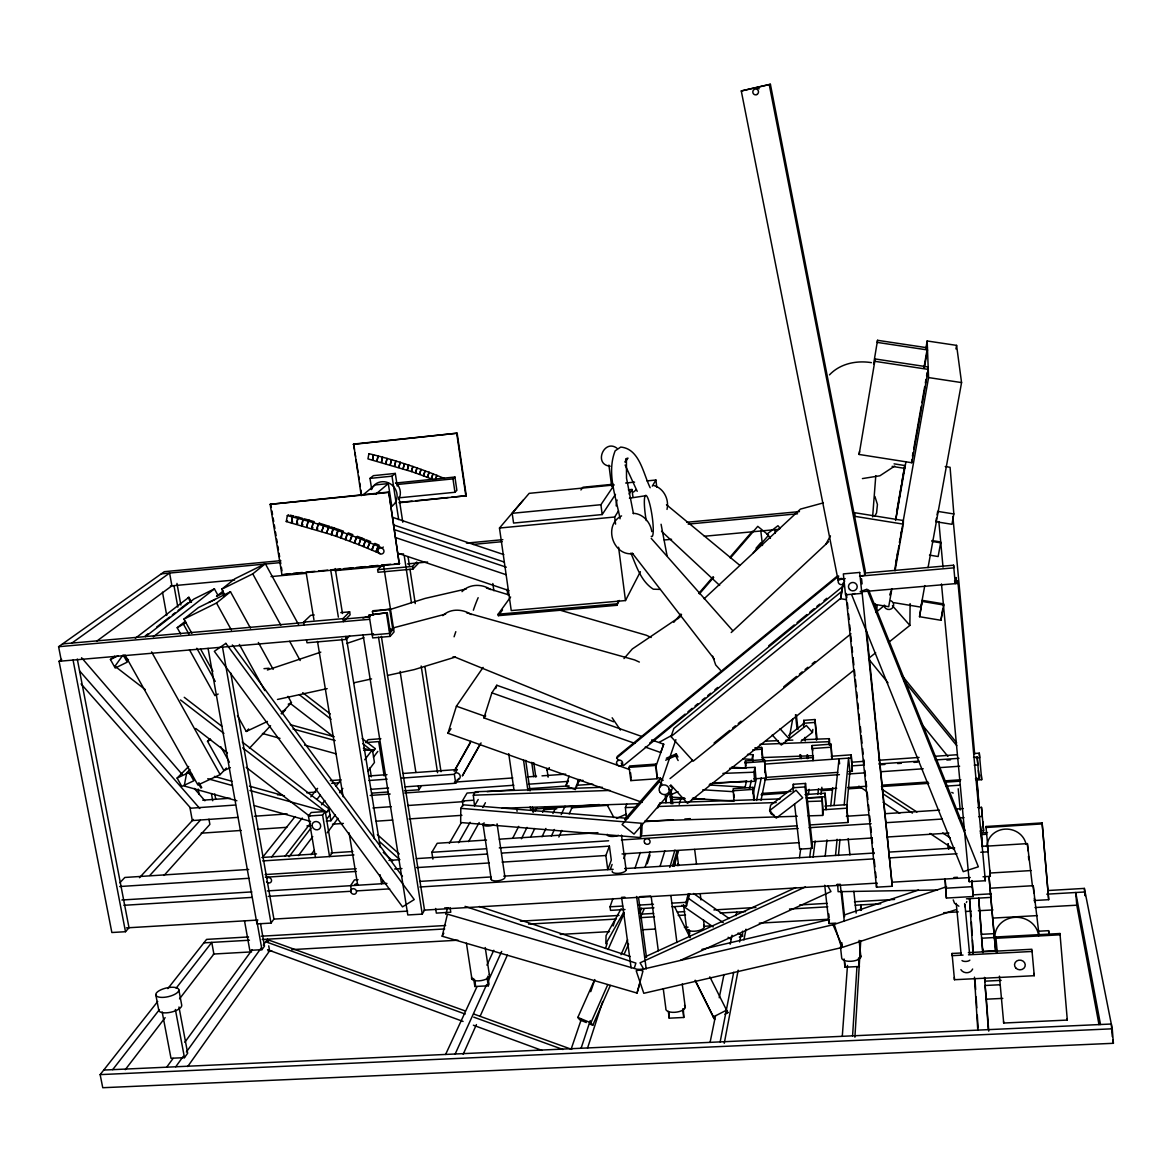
<?xml version="1.0" encoding="UTF-8"?>
<svg xmlns="http://www.w3.org/2000/svg" width="1172" height="1172" viewBox="0 0 1172 1172"><rect width="100%" height="100%" fill="white"/><g stroke="black" fill="none" stroke-linecap="round" stroke-linejoin="round"><path stroke-width="1.5" d="M888.508 642.49L909.882 625.379L910.102 603.624M859.53 451.454L859.12 454.458L911.787 462.735L911.816 459.658M627.753 818.349L462.925 804.798L460.816 808.343L460.655 822.524L640.454 837.555L641.743 833.819L642.124 823.11M903.304 524.148L903.407 520.544L855.106 512.779L854.652 516.31L903.304 524.148L895.056 570.808M895.554 520.5L904.784 465.533L894.075 463.848M845.73 593.135L876.495 887.175L892.288 886.252L866.591 630.873M752.717 761.859L752.922 754.709L747.487 754.387M640.454 837.555L640.967 823.213L460.816 808.343M876.495 887.175L876.671 883.131M854.901 1037.205L860.731 940.94M844.06 958.96L844.968 967.222L859.354 966.475L858.739 958.242M852.586 1035.843L856.952 966.754M860.497 910.38L860.849 904.916L861.42 910.234M876.583 613.146L877.052 606.202L874.678 603.536M842.287 1036.326L847.488 965.42M844.968 967.222L844.734 962.3M667 509.424C669.388 499.448 663.704 488.079 653.463 485.413M872.627 516.881L875.792 475.612M841.569 947.621L834.244 924.474L636.191 970.782L643.794 993.299L841.569 947.621L841.965 942.815M809.867 824.956L847.927 822.466L846.726 804.637L824.854 806.116M848.689 771.601L852.337 771.337L851.194 754.827L831.212 756.262M847.927 822.466L846.726 804.637M852.337 771.337L851.194 754.827M846.814 806.688L849.964 771.513L848.543 758.108L844.192 804.812M838.449 855.531L839.958 839.416M865.2 573.02L953.598 565.212L953.788 567.849L859.516 576.155L864.921 575.232L865.302 571.233L770.4 84.281L741.275 90.962L838.039 579.891L845.217 578.646M835.841 923.14L828.956 923.521L829.234 920.753M835.519 855.428L837.101 839.255M834.098 805.486L839.049 758.797L839.592 763.807M825.191 856.087L826.978 839.899M830.758 805.721L832.735 787.745M825.132 793.21L826.114 809.574L825.132 793.21L804.974 794.587M831.007 744.161L831.944 759.295L831.007 744.161L812.137 745.538L813.031 760.657L813.471 757.537M808.167 815.888L822.671 815.419L823.11 811.8L822.099 797.487L807.493 797.971M822.671 815.419L822.099 797.487M829.19 745.04L829.337 738.668L801.97 739.737M813.134 857.113L815.155 840.998M820.971 794.44L821.865 787.276M928.165 366.968L875.191 358.969L874.898 361.328L928.268 369.4L911.787 462.735M927.433 347.791L877.535 340.305L877.271 342.4L927.506 349.945L924.342 367.92M794.557 804.021L799.656 849.129L811.859 848.367L812.343 844.587L805.53 783.423L793.298 784.273L793.136 791.393M809.735 857.04L810.892 848.059M817.866 794.103L818.569 788.712M845.979 599.595L840.632 598.702L842.697 585.707M799.451 857.684L800.725 848.704M808.372 794.763L809.134 789.357M838.039 579.891L838.625 575.877M801.033 741.275L812.43 732.412L812.87 729.438M811.859 848.367L805.003 786.939L805.53 783.423M816.474 740.133L814.965 719.52L803.772 720.355L803.684 726.83M873.623 363.935L877.535 340.305M859.12 454.458L875.191 358.969M840.632 598.702L843.371 582.587M896.624 511.988L901.327 485.193M901.957 481.619L904.784 465.533M895.848 519.211L905.971 461.607M925.895 348.172L927.169 340.979L956.586 345.374L961.567 382.585L928.048 567.614M923.976 367.451L926.803 351.366M912.446 456.098L913.076 452.538M913.706 448.964L921.251 406.186M921.881 402.626L924.708 386.584M925.338 383.01L925.968 379.45M926.598 375.89L927.228 372.315M332.379 533.685L331.295 534.637L286.276 521.555L287.33 515.636L288.532 514.728M890.207 594.658L890.852 591.069M895.921 562.37L896.551 558.78M897.195 555.191L897.825 551.602M899.407 542.636L900.037 539.047M900.682 535.457L901.312 531.868M902.894 522.888L928.576 377.574L927.169 340.979M890.178 595.391L890.808 591.831M894.895 568.669L898.997 545.493M899.627 541.933L902.455 525.891M891.892 588.754L888.713 606.7L874.473 604.327M292.692 521.936L291.462 522.859L292.546 516.955L293.776 516.046L290.26 515.167M955.942 348.948L956.586 345.374M772.231 734.961L781.314 745.04L789.122 738.829L792.668 719.125M936.443 518.273L935.827 521.716L951.957 524.294L953.847 513.966L950.082 467.306L945.233 466.544M937.073 514.83L937.688 511.373L953.847 513.966M924.781 585.575L920.884 607.14L894.265 602.716M922.276 600.357L919.522 616.706L940.926 620.281L943.738 605.016L943.694 603.902L922.276 600.357L919.522 616.706M931.93 540.541L940.603 541.947L940.647 542.826L938.142 556.539L929.484 555.118M189.923 769.55L186.685 772.817L184.238 786.016L236.876 800.754M942.757 608.971L940.926 620.281M291.462 522.859L292.575 516.955L287.33 515.636M297.805 523.269L296.648 524.206L297.761 518.302L298.977 517.394L302.391 518.317M769.608 810.584L796.037 790.25L802.717 797.824L776.26 818.1L769.608 810.584L770.619 805.193L792.726 788.17M724.252 1043.3L738.17 970.196M743.942 939.9L745.978 929.191M720.15 1041.908L733.701 972.277M739.605 941.922L740.997 934.787M296.619 524.206L297.791 518.317L292.575 516.955M302.889 524.646L301.746 525.598L302.933 519.709L304.105 518.786L309.203 520.207L314.257 521.687L313.129 522.624L311.767 528.469L312.924 527.517M753.816 778.867L765.946 778.018L764.422 759.588L745.392 760.965L745.524 767.821M761.038 800.271L765.682 777.417M710.086 1042.362L715.565 1015.597M719.227 997.738L723.974 974.547M730.171 944.207L732.002 935.285M736.016 915.654L736.749 912.08M756.555 800.461L761.243 777.974M765.946 778.018L764.422 759.588M301.717 525.583L302.962 519.709L297.791 518.317M302.962 519.709L308.046 521.144L306.8 527.019L308.075 521.144L309.203 520.207M753.142 793.869L756.482 778.311M753.757 800.037L752.951 787.364L733.159 788.727L733.936 801.399M762.401 759.353L761.639 747.399L754.812 747.897M712.708 782.911L754.695 781.314L755.764 776.406L755.017 767.352L729.599 768.334M749.435 789.02L751.34 780.376M754.695 781.314L753.948 772.202L755.017 767.352M311.796 528.469L313.114 522.609L308.075 521.144M744.996 787.628L746.579 780.698M752.922 754.709L751.867 759.412L742.726 758.855M317.876 529.012L316.748 529.964L318.125 524.118L319.267 523.195M442.196 936.238L447.426 914.175L642.974 970.987L637.041 993.065L442.196 936.238L443.807 933.176M668.333 1011.407L669.227 1018.175L683.789 1017.472L683.335 1008.931M316.718 529.964L318.154 524.133L313.129 522.624M669.227 1018.175L669.227 1013.018M672.025 906.762L686.484 905.912L686.03 902.323L688.36 893.591M686.484 905.912L689.737 893.635M331.295 534.637L333.961 527.913L343.469 531.209L340.686 537.889L358.837 544.702L360.727 539.032L361.796 538.065L364.756 539.252M639.868 983.132L637.041 993.065M318.154 524.133L332.848 528.85L331.266 534.637L340.7 537.904L341.785 536.937M337.111 535.296L336.027 536.263L338.752 529.539M445.785 914.307L447.66 907.758M335.998 536.249L337.668 530.491L332.863 528.865M340.7 537.904L342.37 532.147L337.668 530.491M674.032 866.357L678.544 850.901M672.567 866.123L677.079 850.726M669.798 867.412L674.94 850.052M346.399 538.593L345.33 539.574L348.143 532.879L352.757 534.593L349.871 541.259L351.673 535.545L342.4 532.161M660.041 866.401L664.846 850.857M679.218 804.27L680.815 799.084M345.3 539.56L347.073 533.846M642.271 802.381L447.953 733.247L456.406 706.203L483.098 667.395M629.76 769.608L483.933 717.894L491.888 692.857L496.796 685.268L641.333 736.309M495.741 688.565L496.796 685.268M634.345 968.013L635.898 963.106L465.05 906.366M355.453 541.991L354.398 542.973L357.299 536.322L361.796 538.065M647.237 863.72L650.05 855.033M587.524 1048.134L602.672 1001.518M663.147 780.362L660.481 778.237L659.279 781.739L622.083 824.59L634.023 834.098L671.307 791.349L672.45 787.804L669.798 785.679M645.054 867.324L650.123 851.795M354.369 542.958L356.259 537.289L351.688 535.56M581.092 1048.251L590.249 1020.592M579.759 779.57L575.262 789.503L565.783 786.119L569.123 776.098M678.134 760.54L675.658 755.793L676.317 753.83L666.355 758.225M575.262 789.503L578.631 779.483M635.092 867.954L640.337 852.425M356.259 537.289L360.727 539.032L358.808 544.687L380.124 553.565M659.484 787.628L675.878 739.664M571.291 1048.706L581.312 1019.318M590.732 991.673L594.849 979.572M605.455 948.47L607.228 943.284M613.117 925.997L615.461 919.082M364.258 545.463L363.217 546.445L366.221 539.823L370.586 541.611L367.525 548.203L369.532 542.577L360.756 539.032M655.529 767.528L663.704 744.205L651.661 739.942M657.096 778.75L655.895 764.1L629.642 765.99L629.1 767.367L630.844 780.611L657.096 778.75L655.895 764.1M850.989 633.803L693.238 761.155L671.014 736.602L673.871 728.427L841.862 591.303M363.203 546.445L365.181 540.805M624.998 909.516L610.524 910.366L610.041 906.791L612.927 898.558M663.704 744.205L660.73 752.541L645.215 747.062M623.856 858.534L625.687 853.363M372.813 548.994L371.802 549.99L373.839 544.379L369.561 542.592M610.246 869.507L612.106 864.423M371.773 549.976L374.879 543.398L379.113 545.2L375.978 551.763L378.087 546.181L373.853 544.379M626.39 818.173L625.394 807.581L626.727 804.051M609.411 846.125L611.301 860.131L607.77 869.653L605.851 855.516L609.411 846.125L501.924 853.084M630.844 780.611L631.371 779.219M618.933 760.584L616.648 758.064L617.351 756.365L836.764 576.507M966.373 902.543L966.797 901.546M589.531 1023.903L592.783 1025.251L610.334 985.491M624.237 954.023L628.632 944.09M640.337 917.588L643.999 909.311M592.783 1025.251L590.864 1022.848L607.77 984.612M621.014 954.697L627.621 939.739M639.385 913.135L641.597 908.154M463.174 1054.302L476.418 1024.562M480.11 1016.285L507.344 955.136M586.293 1022.541L579.788 1019.845L577.825 1017.428L594.043 980.993M608.048 949.51L624.266 913.061M558.868 837.028L561.827 830.421M569.211 813.881L572.903 805.618M473.635 978.532L474.865 986.502L488.285 985.798L489.002 984.187L487.801 976.232M455.161 1054.009L486.673 984.524M488.167 981.213L501.675 951.43M551.382 836.119L554.415 829.483M561.227 814.555L565.021 806.263M445.609 1054.448L476.975 986.648M486.922 965.142L493.808 950.258M474.865 986.502L475.598 984.89M542.05 836.735L545.932 828.443M552.92 813.514L556.026 806.878M565.783 786.119L568.083 781.182M530.857 836.618L534.769 828.516M542.592 812.299L544.936 807.42M521.423 838.771L527.034 827.388M535.047 811.112L536.659 807.86M512.955 837.76L518.698 826.363M523.195 500.151L499.477 528.045L511.241 610.583L625.482 600.562L640.381 571.702M510.626 596.988L498.129 614.216L498.349 615.666L616.824 605.309L618.333 600.621M616.824 605.309L619.373 600.474M825.982 543.955L830.45 535.853M468.536 841.643L479.172 822.554M874.898 515.9L876.553 512.926L877.432 504.502L874.898 496.401M454.135 771.308L470.895 741.261M470.265 742.989L454.883 770.136M479.993 744.352L462.31 775.967L481.062 742.916M363.1 634.946L407.797 914.966L422.257 914.116L424.513 910.102L381.354 636.25M482.732 807.508L485.413 802.732M621.189 908.71L606.071 935.578L605.821 943.753L623.65 912.299M458.545 842.683L470.118 822.29M474.572 805.809L478.22 799.48M449.359 843.283L461.167 822.905M474.499 805.677L473.327 795.202L475.334 791.759L602.305 787.291M652.291 486.146L655.895 480.022L647.003 480.901M432.893 859.135L431.838 852.308L437.2 843.283L486.512 840.031M463.072 805.809L462.339 800.989L467.057 793.048L477.986 792.287M404.911 786.866L455.718 783.233L458.706 778.398M615.578 524.133L614.67 517.013L618.508 510.889M629.1 494.057L631.986 489.471L628.368 489.823M455.718 783.233L454.355 774.296L457.358 769.521L403.212 773.461M383.405 880.861L381.574 883.747L380.124 874.737M483.933 717.894L485.589 715.286M972.643 969.039C970.636 973.8 963.487 973.917 960.879 969.64M614.245 484.944L529.158 493.353L512.193 513.307L513.57 523.064L602.203 514.552L615.476 494.394M404.384 790.822L418.887 789.782L420.924 786.72M447.953 733.247L451 728.706M602.203 514.552L600.914 504.707L613.293 486.351M187.681 1066.564L269.604 950.858L268.725 945.848M162.175 1011.963L170.995 1058.272L184.473 1057.657L187.667 1053.203L178.964 1006.997M244.509 920.753L249.797 950.36L261.942 949.672L264.491 946.097L260.492 923.521M175.727 1066.784L183.213 1056.397M186.407 1051.943L261.136 948.075M263.275 945.115L267.538 939.182L268.139 942.522M498.349 615.666L502.51 609.909M208.074 648.38L256.976 923.917L271.01 923.082L273.911 919.097L230.767 673.036M166.673 1067.194L173.075 1058.404M184.824 1042.274L252.068 949.906M580.931 489.969L582.967 487.23L613.205 484.241M311.034 854.696L314.272 850.33M327.222 832.838L338.019 818.261M326.255 821.074L330.9 820.752L335.251 814.921M367.92 771.22L374.454 762.474L372.403 749.714L363.76 750.358M326.915 818.891L330.167 814.584M373.487 757.141L377.823 751.399M298.421 855.589L312.763 836.603M242.223 741.979L329.185 809.002L326.534 812.46L242.692 747.853M362.119 738.521L375.157 748.586L372.916 751.53L362.822 743.722M325.274 811.522L332.189 852.864L329.552 856.556L322.593 815.038L325.274 811.522L311.195 812.504L308.456 816.02L315.473 857.464M339.558 792.712L342.839 788.419M364.741 759.749L372.403 749.714M125.228 1069.699L165.135 1017.648M179.536 998.837L213.89 954.023L211.766 942.405L176.137 988.157M289.059 856.747L311.049 828.018M285.133 856.131L310.521 823.213M321.538 804.827L324.864 800.535M335.983 786.207L340.422 780.464M372.989 751.369L375.157 748.586M327.149 811.61L329.185 809.002M112.673 1069.655L159.436 1009.605M1047.871 890.53L1084.364 888.405L1112.257 1028.811L1113.4 1043.3L102.755 1087.719L100.147 1074.621L157.722 1001.459M167.845 988.597L206.58 939.387L248.552 936.941M271.728 856.849L302.273 818.027M316.982 799.333L320.366 795.026M262.499 857.45L295.095 816.562M310.844 796.828L317.583 788.36M624.002 658.576L632.309 648.966L680.829 616.252M673.768 622.317L680.932 614.025M698.82 593.31L713.118 576.741M729.819 557.403L752.483 531.165M546.972 770.414L549.346 767.66M677.973 618.728L681.547 614.597M699.406 593.911L713.704 577.371M730.376 558.062L757.771 526.345L768.568 535.208L753.054 553.111M756.043 548.247L760.833 542.739M624.647 819.536L660.481 778.237M390.379 632.587L387.273 612.707L369.077 615.08L372.696 637.92L390.1 636.411L394.07 631.898L383.493 564.992M61.677 659.382L59.069 661.286L111.853 932.516L125.492 931.711L129.008 927.741L77.279 659.016M164.036 875.44L209.876 824.385L208.938 819.169M373.004 634.096L372.227 634.946L389.631 633.437L393.616 628.939L390.159 629.232M149.84 875.425L200.295 820.283M369.077 615.08L387.273 612.707M372.447 611.52L390.525 609.176L373.209 610.715L372.447 611.52L373.004 615.124M139.483 877.696L193.38 819.418M281.134 713.645L291.447 702.658L287.975 696.329M249.416 748.278L270.571 725.746M281.778 713.807L285.514 709.836L282.511 711.258M119.822 882.78L124.833 877.462L248.713 869.448M124.906 654.884L197.907 785.006L220.146 774.604L226.372 768.026M306.507 639.853L306.991 642.798L346.282 639.414L349.622 635.898M382.043 565.285L377.604 569.665L378.014 572.288L412.94 569.065L418.14 563.571M377.604 569.665L412.529 566.428L416.705 562.047M237.491 715.623L246.267 731.46L248.669 728.969M399.271 563.908L388.767 492.05L270.146 504.326L281.969 574.837L399.271 563.908L388.767 492.05M399.051 502.759L466.266 495.741L457.139 433.186L353.636 444.071L361.24 495.712M342.927 618.655L349.652 611.843L350.12 614.787L343.411 621.629L342.927 618.655L303.563 622.127L304.046 625.086M177.104 778.062L189.131 772.407L193.834 780.786L181.806 786.412L177.104 778.062L188.677 766.473M230.371 767.601L223.911 770.619L207.517 741.261L210.096 738.697M398.949 497.836L454.956 492.269L456.875 490.365L454.926 477.033L395.477 483.04M303.563 622.127L310.712 615.315L314.257 614.992M383.288 547.016L382.262 547.998L378.102 546.181M396.912 484.534L452.978 478.879L454.926 477.033M704.108 598.76L800.461 509.102L823.359 502.876M731.211 632.528L828.589 541.698M353.168 444.408L457.139 433.186M281.969 574.837L289.792 573.665M375.743 494.203L388.298 483.611L391.741 505.908M371.671 489.237L369.986 478.41L392.005 476.169L395.301 473.415L397.249 486.072M462.017 591.64C469.225 583.803 482.088 583.612 490.57 589.545M442.767 615.637C450.312 608.224 462.911 608.883 471.291 614.553M329.112 526.301L326.475 533.04L329.142 526.316L324.248 524.748L321.626 531.487L324.219 524.734L319.297 523.195M633.51 492.035L636.323 489.706M362.514 495.331L375.084 484.944L388.298 483.611M621.57 515.9C602.877 525.129 612.912 556.334 632.953 553.638M616.648 758.064L837.995 576.668M649.698 743.048L685.122 714.1M687.949 711.785L692.198 708.313M695.04 705.998L697.867 703.669M702.116 700.197L704.958 697.882M707.785 695.567L710.613 693.253M714.876 689.781L717.703 687.466M768.715 645.772L794.22 624.94M797.048 622.625L806.966 614.509M809.808 612.194L814.057 608.722M816.884 606.407L819.726 604.093M823.975 600.621L826.802 598.306M843.635 585.751L623.504 765.609L621.219 763.089M671.014 736.602L841.057 597.984M369.986 478.41L373.414 475.656L395.301 473.415M191.842 633.334L183.931 619.094L216.512 603.023L230.474 591.743L250.515 628.192M224.321 594.028L221.684 589.238L252.756 573.87L265.326 563.717L298.508 624.5M670.018 778.618L692.755 760.262M714.085 743.033L729.717 730.405M732.559 728.12L735.415 725.82M738.257 723.52L741.1 721.22M783.746 686.792L796.535 676.449M799.377 674.164L802.219 671.864M805.061 669.564L807.918 667.264M812.181 663.821L815.023 661.535M876.143 612.165L884.684 605.279M180.708 634.037L177.206 627.723L186.333 622.405M854.3 669.871L687.525 803.333L670.765 784.874M868.555 658.459L875.674 652.76M177.206 627.723L185.264 621.292M223.281 590.952L216.498 596.372L222.651 593.325L224.394 596.475M183.931 619.094L198.478 607.55L230.474 591.743M221.684 589.238L234.781 578.836L265.326 563.717M153.342 636.777L214.403 588.857L217.919 595.23M788.639 735.415L804.197 723.27M786.397 741.012L806.336 725.468L812.43 732.412M145.284 635.898L148.141 633.686M156.696 627.049L169.53 617.087M172.387 614.875L175.243 612.663M178.1 610.451L188.077 602.716M145.416 636.674L193.937 599.009L214.403 588.857M123.25 655.016L127.235 662.136L115.222 668.04L110.432 659.528L114.768 656.173M286.276 521.555L287.477 520.632M135.322 638.271L188.882 597.295L191.519 602.071M96.719 641.157L171.903 585.824L169.603 573.049L71.844 643.091M829.454 374.894C840.207 363.525 856.483 360.258 871.426 362.646M61.398 661.081L58.6 646.71L164.344 571.672L280.811 560.655M894.705 466.06L879.923 475.773L862.416 478.586M625.599 459.673L627.943 458.091L625.086 462.251L626.405 458.413L626.522 478.147L633.451 513.702M659.382 742.198L671.864 735.327M695.318 980.935L713.265 1016.959L726.464 1010.205L727.841 1012.681L724.911 1014.176M188.135 597.676L188.882 597.295M208.821 602.496L215.047 599.419M110.432 659.528L117.947 655.822M218.153 694.044L214.916 695.597L189.483 649.815M207.517 741.261L210.74 739.722M288.253 704.182L291.447 702.658M246.267 731.46L267.45 721.454M644.659 957.041L795.832 887.57M805.442 886.911L640.058 962.827L643.721 969.127M680.463 960.308L830.977 891.57L827.725 885.783M665.667 760.203L675.658 755.793M616.399 818.452L626.39 814.101M671.336 794.543L678.002 791.657M855.062 593.501L851.678 594.731L963.238 871.675L978.356 866.797L866.958 589.194L860.16 591.655M844.016 915.068L918.511 890.017M267.406 670.003L320.806 652.13M346.648 643.472L363.862 637.715M393.147 627.914L445.624 614.084M946.566 886.721L833.043 924.811L842.771 947.269L956.206 909.575M362.954 618.142L369.869 615.959M388.855 609.923L425.114 598.409L466.353 588.93M741.275 90.962L770.4 84.281M455.322 657.082L414.17 669.622L387.551 675.438M739.298 937.073L742.579 936.164L742.521 931.213M701.911 949.393L829.498 919.463M277.486 699.464L327.193 688.623M353.827 682.807L371.568 678.925M629.423 498.203L645.171 495.815M263.993 668.655L268.974 668.23M270.146 504.326L388.254 492.489M399.476 502.363L412.105 501.118M415.723 500.752L448.217 497.529M451.821 497.177L466.266 495.741M625.658 483.011L634.55 482.132M512.193 513.307L600.914 504.707M499.477 528.045L614.67 517.013M466.441 543.105L502.832 539.662M686.645 522.287L799.465 511.607M161.282 573.841L279.786 562.663M473.034 544.423L502.202 541.669M688.154 524.118L797.531 513.79M398.275 554.385L403.52 553.887M293.396 573.328L302.405 572.478M306.009 572.141L315.034 571.306M318.638 570.969L327.647 570.134M331.251 569.797L340.276 568.947M343.879 568.61L352.889 567.775M356.493 567.438L365.518 566.603M369.121 566.266L378.131 565.417M381.735 565.08L390.759 564.245M394.363 563.908L399.769 563.41M170.423 585.971L234.605 579.994M271.025 576.595L305.614 573.386M334.738 570.661L383.903 566.091M407.563 563.893L427.59 562.018M664.275 539.984L671.556 539.31M704.328 536.263L778.984 529.305M340.803 612.634L349.652 611.843M62.541 643.911L304.691 622.522M344.744 618.992L370.235 616.736M58.6 646.71L369.488 619.329M498.129 614.216L616.633 603.844M389.412 630.082L392.869 629.774L389.778 609.982M954.506 580.975L957.802 580.697L985.33 880.729L969.259 881.681L941.482 583.934M59.069 661.286L373.663 634.037M861.112 591.801L958.007 583.407L957.802 580.697M380.871 738.712L368.067 739.693L365.81 742.565L378.673 741.583L384.167 775.893M803.289 723.3L814.525 722.45M368.916 775.967L386.965 774.648M330.314 780.611L341.169 779.819M752.688 749.875L761.229 749.26M369.004 780.493L387.17 779.175M401.688 778.12L454.355 774.296M331.559 783.365L338.825 782.837M811.698 748.6L830.64 747.238M629.1 767.367L655.397 765.477M202.756 800.198L230.122 798.235M277.544 794.836L281.192 794.572M306.727 792.741L315.839 792.082M454.458 782.134L512.823 777.944M527.415 776.904L536.542 776.245M542.006 775.849L565.724 774.15M763.998 761.082L813.046 757.566M370.44 789.342L388.577 788.038M744.938 762.869L764.027 761.507M765.169 764.071L850.916 757.947M371.729 793.151L388.049 791.979M235.543 805.018L190.069 808.255L192.311 820.561L237.931 817.382M370.162 795.451L390.173 794.03M404.736 793.005L513.878 785.24M528.44 784.214L568.464 781.372M577.562 780.728L583.011 780.332M851.517 762.225L864.291 761.317M878.897 760.276L919.053 757.434M935.476 756.262L957.378 754.709M973.8 753.537L979.279 753.157L981.697 779.688L976.217 780.069M487.098 791.642L514.42 789.708M528.997 788.683L569.079 785.855M576.375 785.328L592.768 784.171M851.473 765.902L864.218 765.008M878.795 763.968L918.877 761.141M935.271 759.983L958.96 758.313M973.536 757.288L977.17 757.024L979.089 778.516L975.441 778.765M881.227 764.701L884.875 764.437M897.635 763.543L901.283 763.28M914.043 762.371L917.691 762.122M946.873 760.057L950.521 759.808M976.042 758.006L979.689 757.742L979.279 753.157M766.708 777.344L837.76 772.363M462.339 800.989L473.268 800.227M710.086 783.672L746.505 781.123M764.73 779.849L839.416 774.633M848.528 773.989L864.921 772.846M881.315 771.703L923.214 768.773M939.607 767.631L959.634 766.224M974.21 765.199L977.858 764.95L977.17 757.024M254.339 816.239L287.184 813.939M372.93 807.947L391.17 806.688M407.592 805.53L464.141 801.589M308.456 816.02L322.593 815.038M732.661 790.792L752.512 789.43M792.726 787.789L805.003 786.939M531.839 809.222L599.375 804.578M670.574 799.7L685.181 798.689M692.491 798.191L696.139 797.942M761.859 793.429L791.071 791.422M805.662 790.426L836.705 788.287M847.649 787.54L865.918 786.28M882.34 785.152L927.975 782.017M944.412 780.889L960.835 779.761M201.159 833.189L241.271 830.435M257.694 829.307L286.862 827.315M306.932 825.938L310.58 825.689M332.467 824.18L343.396 823.433M376.227 821.191L392.649 820.063M409.057 818.935L461.944 815.316M544.013 809.691L556.773 808.812M571.365 807.816L607.843 805.311M691.729 799.568L704.489 798.689M761.024 794.821L786.558 793.063M821.206 790.69L832.149 789.943M848.557 788.815L861.332 787.936M881.388 786.558L928.81 783.321M945.218 782.193L959.809 781.197M945.965 786.134L960.308 785.152M806.146 797.986L824.707 796.726M644.893 821.66L673.241 819.77M684.829 818.994L690.279 818.627M822.744 809.793L846.404 808.211M499.301 839.181L597.94 832.677M846.331 816.269L868.247 814.818M884.684 813.734L939.49 810.13M955.927 809.032L963.223 808.563M977.844 807.596L981.491 807.347L983.601 830.875L979.938 831.094M262.001 857.479L316.513 853.905M331.046 852.938L352.86 851.502M262.718 860.922L353.959 854.959M641.274 835.988L797.18 825.777M431.838 852.308L486.512 848.748M499.272 847.913L608.634 840.778M621.394 839.958L798.191 828.428M809.12 827.71L871.089 823.682M885.68 822.729L942.171 819.038M958.579 817.983L964.043 817.617M978.635 816.664L982.268 816.43L981.491 807.347M388.987 860.38L399.916 859.677M416.309 858.622L487.347 854.022M1042.274 823.901L986.062 827.505L985.974 826.509L1042.113 822.905L1048.691 899.686L1034.305 900.521M265.106 874.576L356.229 868.73M622.039 853.948L799.172 842.639M811.947 841.833L872.202 837.98M886.823 837.042L948.895 833.087M119.705 886.53L248.977 878.282M265.37 877.242L356.405 871.426M394.642 868.994L401.923 868.525M416.485 867.602L489.325 862.944M502.07 862.138L605.851 855.516M980.188 832.999L987.498 832.545M981.272 834.611L986.619 834.274M358.046 879.689L354.427 879.923L350.589 885.68L351.278 889.841M121.888 900.008L251.892 891.892M267.304 890.925L386.936 883.41M419.576 881.417L490.965 876.949M503.74 876.158L613.161 869.316M625.145 868.569L874.327 853.011M888.947 852.103L954.682 847.986M982.077 846.287L987.557 845.935L990.325 876.348L983.015 876.773M986.297 846.169L1027.375 843.606L1032.488 886.413M123.851 905.311L251.76 897.4M268.198 896.375L350.413 891.291M356.947 890.881L389.661 888.859M419.854 886.984L872.979 858.929M889.416 857.919L957.026 853.729M980.774 852.264L988.084 851.81L987.557 845.935M990.428 873.008L1031.126 870.562M444.642 907.934L448.261 907.729M624.94 897.166L621.614 897.356L631.107 967.969M836.823 884.508L840.265 884.289L844.25 920.914M953.905 877.506L957.436 877.286M640 896.639L650.592 896.009M126.386 927.887L257.884 920.049M274.321 919.068L407.666 911.113M424.103 910.131L877.081 883.102M891.687 882.223L970.24 877.535M610.041 906.791L622.698 906.059M638.989 905.092L653.463 904.242M671.556 903.173L686.03 902.323M945.438 888.244L972.277 886.662L973.199 896.507L946.39 898.06L945.115 879.044L946.39 898.06M639.458 908.666L653.932 907.817M989.988 888.23L1033.221 885.695L1039.051 935.036M261.327 936.208L445.638 925.499M520.471 921.163L619.006 915.435M640.908 914.16L653.683 913.428M677.416 912.05L684.712 911.626M713.909 909.926L755.881 907.48M799.685 904.945L827.051 903.348M854.432 901.766L894.573 899.437M973.038 894.881L991.292 893.811M203.855 942.859L249.46 940.222M262.235 939.49L444.686 928.957M528.601 924.107L616.179 919.053M639.897 917.676L654.489 916.826M678.207 915.464L685.517 915.039M720.179 913.047L745.524 911.582M789.503 909.033L827.828 906.82M855.194 905.238L880.729 903.773M966.475 898.821L990.193 897.444M1046.757 894.177L1085.067 891.965L1085.36 895.598M213.289 954.052L251.628 951.884M268.066 950.946L271.714 950.741M291.799 949.613L457.959 940.208M560.216 934.421L609.513 931.623M642.388 929.762L655.163 929.044M684.389 927.389L688.037 927.184M704.475 926.246L711.77 925.836M759.251 923.155L828.633 919.229M943.665 912.71L958.271 911.889M965.582 911.479L971.061 911.171M978.356 910.747L992.962 909.926M1034.964 907.553L1076.965 905.18M989.065 876.495L992.611 918.101L1037.381 915.596M981.345 934.333L994.061 933.644M1037.703 931.271L1048.603 930.671L1049.189 934.567M995.848 936.985L1059.971 933.513L1060.177 934.802L995.966 938.274L995.848 936.985L997.284 952.704M996.229 937.439L981.623 938.23L982.839 951.298L997.431 950.536M637.949 969.434L641.26 969.259M963.047 955.092L952.133 955.678L952.045 953.466L961.113 952.997M968.38 952.616L1031.873 949.261L1032.151 951.459L968.497 954.814M952.045 953.466L954.462 979.719L1034.261 975.705L1032.019 950.99M984.788 981.184L1001.137 980.363M999.701 984.773L985.095 985.491L986.37 999.189L1002.778 998.383M999.423 976.144L1003.701 1023.024L1067.311 1020.079L1059.971 933.513M103.722 1070.065L1111.32 1024.02L1112.301 1036.649M100.147 1074.621L1112.257 1028.811M765.492 741.158L778.267 740.66M785.562 740.367L792.858 740.089M760.057 744.352L828.956 741.7M722.89 773.403L753.948 772.202M762.21 757.581L813.427 755.676M473.327 795.202L609.982 790.426M502.173 808.255L638.623 803.67M659.602 802.952L780.098 798.894M625.394 807.581L636.308 807.215M658.107 806.497L776.23 802.556M807.127 801.531L821.66 801.047M644.878 821.118L797.282 816.239M659.968 589.399L653.317 589.194C640.835 581.239 636.396 565.988 630.902 553.096M937.541 890.002L838.112 891.687L837.672 884.45M610.187 466.207C593.222 464.771 603.844 438.592 616.897 448.158M633.173 513.292C642.93 513.658 650.489 522.229 651.793 531.619M731.518 767.177L746.125 768.056M709.148 784.976L745.538 787.247M702.804 789.782L733.526 791.701M670.091 797.048L684.536 797.956M693.56 798.542L733.276 801.047M452.919 656.891L455.351 657.214M928.576 377.574L961.567 382.585M892.141 466.383L904.711 468.361M931.96 541.42L940.647 542.826M922.291 601.456L943.738 605.016M295.505 516.486L298.948 517.379M290.275 724.662L334.093 736.719M292.971 728.955L335.207 740.572M363.364 748.337L370.411 750.27M262.425 733.482L279.991 738.331M304.574 745.114L336.203 753.845M214.432 776.391L231.939 781.27M249.446 786.148L284.459 795.92M186.685 772.817L191.959 774.282M207.781 778.706L232.393 785.577M249.973 790.485L323.824 811.097M254.427 805.662L310.565 821.367M466.588 612.78L634.579 659.909L639.355 662.063M558.839 609.836L646.358 635.253L651.163 637.509M486.468 588.051L508.751 594.849M330.753 526.843L333.961 527.913M479.392 906.469L630.258 956.542M392.898 517.438L503.857 554.62M393.514 524.91L503.887 561.93M395.213 529.92L506.319 567.204M395.579 537.582L506.158 574.72M398.641 553.462L508.97 590.6M491.888 692.857L634.887 743.4M456.406 706.203L485.545 716.532M656.891 777.27L662.034 779.102M465.284 1010.967L269.604 940.369L266.176 941.892L465.181 1014.044M473.869 1014.073L571.702 1049.38M473.752 1017.149L562.956 1049.497M267.553 949.686L463.072 1021.442M473.371 1025.222L541.977 1050.405M958.886 906.205L954.521 903.216L953.232 899.891M433.83 479.831L423.473 475.847L425.114 470.851L412.881 466.471L411.372 471.525L419.517 474.396L421.07 469.357L419.488 474.382L423.488 475.861L425.099 470.836L432.995 473.84L431.296 478.835L433.01 473.854L444.422 478.469M454.941 657.082L613.513 721.762M577.825 1017.428L590.864 1022.848M951.752 792.433L953.232 793.078M881.945 789.239L916.929 812.02M883.659 794.235L912.431 813.104M942.728 832.97L950.302 837.936M858.842 786.148L866.401 791.188M883.073 802.249L899.73 813.324M930.011 833.453L954.242 849.568M681.87 905.253L713.206 926.935M728.12 937.263L731.094 939.329M687.554 897.737L723.241 922.657M738.111 933.044L742.579 936.164M693.531 893.489L729.13 918.526M290.392 703.508L333.61 736.851M184.238 697.311L221.933 726.347M128.495 659.851L122.708 655.397L114.959 666.253L145.255 689.59M180.532 699.962L223.911 733.379M195.753 728.486L227.485 752.937M246.237 767.382L309.716 816.283M302.728 692.681L330.255 713.924M299.314 694.718L331.061 719.227M666.472 504.722L739.635 565.182M659.279 781.739L661.946 783.878M668.626 789.21L671.307 791.349M377.355 834.611L399.271 854.007M379.816 841.848L398.89 858.871M383.244 852.41L392.649 860.893M719.652 585.414L661.55 531.297M651.207 538.358L732.749 630.668M720.37 670.12L715.682 664.934L712.679 656.173M780.025 728.72L789.122 738.829M892.434 605.763L909.882 625.379M81.073 683.906L190.465 807.874M79.579 670.911L199.797 808.519M81.586 657.726L182.363 774.648M194.23 788.404L204.895 800.784M901.473 674.867L956.616 742.711M780.288 528.557L777.974 525.715L766.986 534.095L770.443 538.344M903.715 680.419L956.792 745.7M869.536 660.114L887.98 682.763M921.397 723.827L947.899 756.394M714.29 659.104L632.25 553.111M620.442 730.039L612.136 717.777M232.334 644.952L402.435 876.436M713.265 1016.959L714.7 1019.42L695.186 980.232M625.115 465.02L637.202 491.317M199.064 782.867L201.745 787.643L200.939 788.009L198.258 783.248M220.775 746.725L229.404 762.196M151.584 651.91L220.146 774.604M189.014 599.258L190.772 602.437M200.617 649.156L212.908 671.322M183.667 624.544L188.926 634.023M196.823 648.248L215.238 681.43M216.512 603.023L231.426 630.097M239.337 644.424L264.799 690.601M258.353 642.446L273.164 669.388M252.756 573.87L280.855 625.218M289.645 641.274L300.179 660.525M607.301 805.135L613.908 817.617M676.317 753.83L677.973 756.995M674.603 906.776L690.162 937.732M709.822 976.833L727.841 1012.681M868.555 589.868L965.127 830.582M650.182 487.742C643.238 473.781 639.634 448.715 620.735 447.074L615.168 450.795C606.451 472.653 615.945 496.869 620.076 518.786M661.081 524.25L667.029 555.557M1112.77 1040.062L1113.4 1043.3M769.257 84.648L864.921 575.232M73.06 660.07L125.492 931.711M155.803 994.764L158.747 1010.176A11.764 4.512 -13.2 0 0 170.731 1012.242A11.764 4.512 -13.2 0 0 181.733 1005.224L178.833 989.842A11.793 4.439 -13 0 0 161.091 989.725A11.793 4.439 -13 0 0 162.029 997.401A11.793 4.439 -13 0 0 178.833 989.842M1100.508 1024.518L1075.735 892.507L1076.775 905.18L1098.999 1024.665M175.375 1009.488L184.473 1057.657M162.498 592.168L166.717 615.447M198.229 789.093L199.211 794.469M176.972 583.422L180.854 605.016M214.798 793.957L215.765 799.348M173.983 585.634L177.851 607.155M211.414 793.576L212.703 800.754M256.683 920.02L261.942 949.672M222.504 647.134L271.01 923.082M328.614 807.054L330.9 820.752M270.761 503.872L271.362 507.403M271.948 510.919L272.534 514.449M273.135 517.965L273.721 521.496M274.307 525.012L274.907 528.528M275.493 532.059L276.079 535.575M276.68 539.105L277.266 542.621M277.852 546.152L278.438 549.668M279.039 553.199L279.625 556.715M280.211 560.245L280.811 563.761M281.397 567.292L281.983 570.808M306.185 572.8L313.935 619.754M317.509 641.436L343.132 796.74M349.08 832.867L357.724 885.241M335.221 568.552L342.488 613.527M346.267 636.923L380.285 847.4M345.813 636.455L346.282 639.414M330.768 570.31L338.356 617.146M341.858 638.769L374.278 838.713M369.883 767.821L371.334 776.831M386.511 613.542L390.1 636.411M353.636 444.071L354.471 449.374M355.028 452.905L355.585 456.45M356.142 459.981L358.09 472.36M358.647 475.891L359.203 479.421M359.76 482.967L360.317 486.497M360.873 490.028L361.43 493.573M378.527 637.26L422.257 914.116M418.331 786.178L418.887 789.782M400.106 671.41L415.884 772.421M435.618 908.476L436.336 913.105L450.781 912.241L450.063 907.611M1048.691 899.686L1042.113 822.905M1067.091 1018.673L1067.311 1020.079M398.905 496.913L402.787 522.229M408.046 556.583L409.424 565.622M409.98 569.226L415.254 603.58M424.938 666.853L441.009 771.703M466.427 943.196L471.95 979.265M392.005 476.169L398.67 519.562M404.223 555.718L411.445 602.73M421.173 666.004L437.552 772.67M487.069 977.829L488.285 985.798M412.529 566.428L412.94 569.065M474.88 980.114L475.363 983.293M485.237 947.547L489.603 976.379M483.098 824.854L491.273 879.615M452.978 478.879L454.956 492.269M497.075 823.813L504.883 876.759A7.017 2.549 -8.9 0 1 498.1 880.773A7.017 2.549 -8.9 0 1 491.288 878.619M508.721 753.655L513.951 789.679M516.559 807.698L517.086 811.302M456.758 433.523L465.885 496.137M525.701 760.35L530.066 790.88M532.381 807.054L533.157 812.445M523.488 759.852L527.898 790.514M530.227 806.746L530.74 810.365M492.811 583.51L493.866 590.747M533.758 762.664L535.824 777.124M507.051 589.311L507.828 594.717M531.722 762.298L533.787 776.714M546.885 768.378L548.13 777.183M636.586 896.463L646.212 968.995M621.482 835.123L626.156 870.21M651.222 896.77L658.298 950.785M663.249 988.597L665.843 1008.403A9.83 4.278 -6.9 0 0 677.02 1012.051A9.83 4.278 -6.9 0 0 684.492 1005.312M630.507 772.597L631.151 777.563M638.593 897.899L646.49 957.48M608.913 465.079L611.681 486.453M618.582 547.236L625.482 600.562M674.515 859.867L675.175 865.039M670.882 895.598L676.918 942.493M682.25 983.997L685.268 1007.437M682.705 1009.004L683.789 1017.472M1033.968 973.449L1034.261 975.705M689.326 930.129L689.781 933.703M670.97 789.738L672.772 803.86M688.726 929.821L689.634 936.985M631.986 489.471L632.909 496.65M669.857 793.195L671.204 803.831M677.357 855.97L678.5 864.98M683.554 904.608L686.528 928.019A9.024 3.589 -6.6 0 0 696.886 930.964A9.024 3.589 -6.6 0 0 703.625 925.25M655.895 480.022L656.789 487.244M694.674 849.407L696.476 863.852M700.314 894.529L700.988 899.949M703.478 919.8L704.387 927.008M733.789 794.015L734.214 797.546M752.951 787.364L754.416 799.714M745.392 760.965L745.963 765.902M764.715 769.125L765.096 772.436M761.639 747.399L763.192 760.833M793.298 784.273L793.708 787.877M760.833 531.004L762.489 545.478M803.772 720.355L804.182 723.988M807.596 754.856L808.006 758.489M804.856 737.422L805.252 740.953M806.819 755.09L807.215 758.621M796.345 714.979L797.971 729.526M800.813 755.002L801.208 758.636M774.809 529.7L775.219 533.319M795.48 714.686L797.107 729.189M799.949 754.578L800.344 758.211M840.485 946.844L841.672 957.729A9.625 4.014 -4.5 0 0 853.48 961.011A9.625 4.014 -4.5 0 0 859.691 954.77M814.965 719.52L817.162 739.517M812.137 745.538L812.709 750.681M828.765 913.911L829.161 917.544M824.722 885.226L828.956 923.521M848.191 838.581L849.934 854.945M853.846 891.291L856.175 913.105M859.105 940.354L860.863 956.718M858.461 958.198L859.354 966.475M841.818 891.203L844.587 916.665M846.462 594.028L846.843 597.676M847.415 603.126L847.986 608.576M848.557 614.04L849.129 619.49M849.685 624.94L850.257 630.404M850.828 635.854L851.399 641.304M851.971 646.768L852.542 652.218M853.113 657.668L853.875 664.949M854.447 670.399L855.018 675.848M855.399 679.482L856.161 686.763M856.717 692.213L857.289 697.677M857.86 703.127L858.431 708.577M859.003 714.041L859.574 719.491M860.336 726.757L860.907 732.222M861.288 735.855L862.05 743.121M862.621 748.586L863.178 754.036M863.749 759.485L864.321 764.95M864.892 770.4L865.463 775.849M866.035 781.314L866.606 786.764M867.177 792.213L867.939 799.494M868.511 804.944L869.082 810.394M869.653 815.859L870.21 821.308M870.781 826.758L871.353 832.223M871.924 837.672L872.495 843.122M873.067 848.572L873.638 854.036M874.209 859.486L874.971 866.767M875.543 872.217L876.114 877.667M861.552 578.719L862.094 583.905M862.021 591.728L892.288 886.252M956.249 903.378L961.128 954.418M948.163 843.928L948.675 849.231L948.06 843.84M958.213 788.771L960.22 809.999M964.937 904.55L969.625 954.125M953.598 565.212L955.253 583.656L955.048 580.931M938.845 521.54L943.021 567.204M971.969 880.714L973.199 896.507M985.974 826.509L987.776 846.228M988.978 876.612L995.702 951.649M992.611 918.101L995.658 951.518M952.865 516.53L974.664 754.05M956.499 582.63L956.03 577.518L956.293 581.136M1003.584 1021.618L1003.701 1023.024M981.272 774.97L981.697 779.688M989.783 870.313L990.325 876.348M666.751 795.685L665.916 802.747L665.271 795.627M1033.221 885.695L1033.836 892.859M1034.305 898.221L1034.612 901.81M1027.375 843.606L1027.991 850.769M1028.459 856.146L1028.767 859.721M978.4 770.458L979.089 778.516M982.795 821.631L983.601 830.875M1048.603 930.671L1048.881 933.952M976.979 780.01L979.221 807.2M981.184 830.758L982.532 847.078M984.993 876.656L985.33 880.729M976.598 777.886L979.118 808.475M980.612 826.48L982.253 846.272M1084.364 888.405L1084.95 895.628M981.594 934.392L978.679 898.118L982.649 952.162M982.678 948.998L982.942 952.646M984.832 978.195L985.095 981.843M986.165 996.273L988.729 1031.126M984.509 977.389L988.348 1029.646M829.337 738.668L829.791 745.319M971.866 880.524L972.277 886.662M968.995 877.608L969.259 881.681M971.046 916.665L969.522 898.646L972.965 953.422M971.398 922.13L972.203 934.904M972.555 940.369L973.361 953.144M974.972 978.693L975.661 989.637M976.13 996.933L976.818 1007.876M977.287 1015.172L978.093 1027.947M974.459 977.17L977.785 1030.129M964.629 903.627L964.805 906.718M954.36 977.477L954.462 979.719M489.295 974.459A9.244 3.765 -9.5 0 1 481.179 980.598A9.244 3.765 -9.5 0 1 471.701 977.331M986.971 846.638A19.69 18.034 4.5 0 1 1005.034 829.131A19.69 18.034 4.5 0 1 1026.013 844.206M994.984 938.347A21.916 19.807 6 0 1 1015.04 917.324A21.916 19.807 6 0 1 1038.612 935.989M677.46 865.639A6.256 0.894 86 0 1 678.735 865.683M493.837 824.927A7.061 2.373 -8.8 0 1 485.003 825.835A7.061 2.373 -8.8 0 1 484.168 822.905M624.793 868.423A7.091 2.608 -7.5 0 1 620.955 872.994A7.091 2.608 -7.5 0 1 612.223 871.074M618.508 835.343A7.12 2.49 -7.6 0 1 610.656 836.412A7.12 2.49 -7.6 0 1 607.257 834.288M969.845 960.132A4.248 1.773 -3 0 1 965.977 961.436A4.248 1.773 -3 0 1 962.007 960.542M473.356 610.216A21.711 2.857 -70.2 0 1 478.147 597.691M454.091 636.792A22.707 2.08 -71 0 1 455.82 631.679M757.097 88.442A2.901 2.813 -69.7 0 1 759.207 88.823M371.29 489.618A13.771 12.995 47.7 0 1 392.312 485.311A13.771 12.995 47.7 0 1 390.701 506.978M396.253 483.128A13.683 12.921 47.8 0 1 398.729 499.331M354.867 884.494A2.974 2.681 33.6 0 1 357.724 884.318M646.255 520.573A20.832 3.267 81.5 0 1 645.508 495.448A20.832 3.267 81.5 0 1 652.189 516.588A20.832 3.267 81.5 0 1 651.222 536.307M616.208 505.938A20.774 3.531 81.5 0 1 617.175 500.063M266.908 877.945A2.945 2.637 36.4 0 1 270.893 878.707A2.945 2.637 36.4 0 1 270.527 882.516A2.945 2.637 36.4 0 1 266.542 881.754M455.996 772.788A3.78 3.487 32.4 0 1 460.2 776.084A3.78 3.487 32.4 0 1 457.08 779.922M773.696 814.848A3.077 2.857 15.3 0 1 770.561 810.731M844.353 582.88A3.252 3.12 6.4 0 1 839.123 583.773A3.252 3.12 6.4 0 1 839.987 578.748A3.252 3.12 6.4 0 1 844.631 581.283M890.823 600.665A4.878 4.644 3.5 0 1 891.628 608.678A4.878 4.644 3.5 0 1 883.952 605.294M368.916 453.681L367.949 458.882L411.401 471.54L412.852 466.471L395.843 460.977L394.539 466.104L395.814 460.977L387.038 458.413L385.852 463.555L387.024 458.413L382.57 457.183L381.442 462.339L382.555 457.168L378.058 455.981L376.974 461.153L378.043 455.967L368.916 453.681M373.487 454.809L372.506 459.995L373.516 454.809M391.448 459.673L390.247 464.815L391.463 459.688M400.15 462.31L398.846 467.423L400.179 462.31M404.428 463.673L403.08 468.771L404.457 463.673M408.662 465.05L407.27 470.133L408.691 465.064M416.983 467.906L415.474 472.946L417.012 467.906M429.069 472.331L427.428 477.341L429.099 472.345M658.913 804.432L657.756 807.889L658.928 804.519M436.863 475.378L435.12 480.344L436.878 475.378M225.859 643.355L214.33 651.324L402.509 906.879L414.229 899.554L225.859 643.355M859.706 572.449L843.342 573.899L845.525 594.79L861.86 593.384L859.706 572.449M1015.89 968.116A5.377 4.849 6.4 0 0 1025.002 966.563A5.377 4.849 6.4 0 0 1018.761 960.19A5.377 4.849 6.4 0 0 1015.89 968.116M756.922 94.522A2.945 2.842 -70 0 0 757.244 89.453A2.945 2.842 -70 0 0 752.805 91.797A2.945 2.842 -70 0 0 756.922 94.522M849.51 589.37A4.38 4.205 5.6 0 0 856.966 588.095A4.38 4.205 5.6 0 0 852.015 582.528A4.38 4.205 5.6 0 0 849.51 589.37M350.75 891.643A2.989 2.696 33.6 0 0 355.453 893.782A2.989 2.696 33.6 0 0 354.647 888.962A2.989 2.696 33.6 0 0 350.75 891.643M377.911 551.309A3.15 2.959 44.5 0 0 382.848 553.521A3.15 2.959 44.5 0 0 382.028 548.247A3.15 2.959 44.5 0 0 377.911 551.309M312.162 825.952A4.439 4.029 36.4 0 0 319.121 829.131A4.439 4.029 36.4 0 0 317.92 821.924A4.439 4.029 36.4 0 0 312.162 825.952M644.761 843.093A3.003 2.769 22 0 0 649.859 842.756A3.003 2.769 22 0 0 646.768 838.727A3.003 2.769 22 0 0 644.761 843.093M660.114 792.477A5.186 4.835 21.5 0 0 668.948 791.876A5.186 4.835 21.5 0 0 663.601 784.874A5.186 4.835 21.5 0 0 660.114 792.477M616.545 763.25A3.091 2.886 24.3 0 0 621.438 765.463A3.091 2.886 24.3 0 0 620.764 760.394A3.091 2.886 24.3 0 0 616.545 763.25"/></g></svg>
